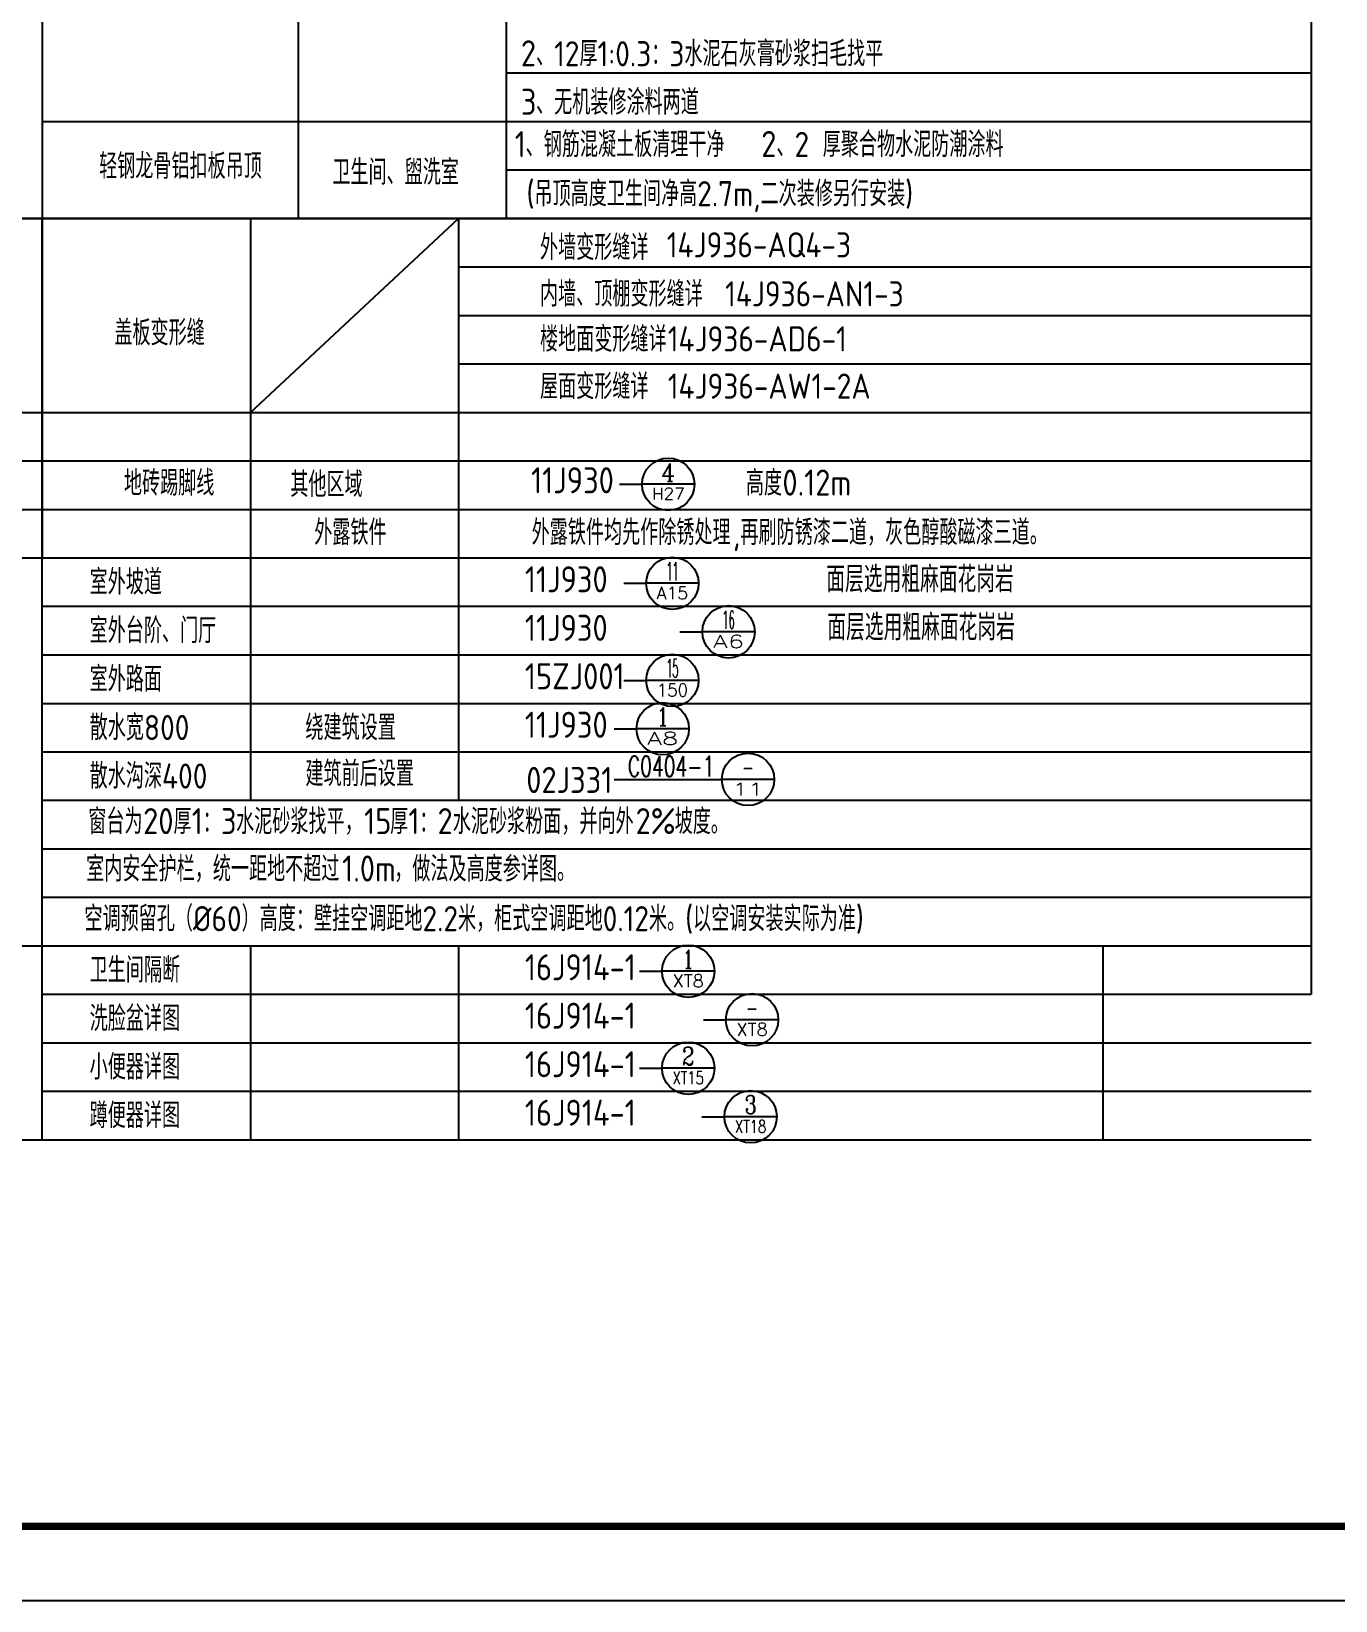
# Model space of a CAD drawing. Extents: x -695846 to 822170, y -413475 to 397179.
# Drawn here: x -315592 to -298062, y -318145 to -297054 of the extents above; entities that cross this region are included whole.
import ezdxf
from ezdxf.enums import TextEntityAlignment as Align

# ---------------------------------------------------------------- set-up
doc = ezdxf.new("R2010")
doc.units = 0
doc.header["$LTSCALE"] = 1000
doc.header["$MEASUREMENT"] = 0
for name, color, linetype in [('AXIS', 3, 'Continuous'), ('DIM_IDEN', 3, 'Continuous'), ('PUB_TEXT', 7, 'Continuous'), ('T-图框-175', 175, 'Continuous')]:
    doc.layers.add(name, color=color, linetype=linetype)
doc.styles.add('_HZTXT', font='txt.shx', dxfattribs={"width": 0.8, "bigfont": 'HZTXT.shx'})
doc.styles.add('_TCH_LABEL', font='COMPLEX', dxfattribs={"bigfont": 'GBCBIG'})
doc.styles.get("Standard").update_dxf_attribs({"font": 'gbenor.shx', "bigfont": 'gbcbig.shx'})

msp = doc.modelspace()

# ---------------------------------------------------------------- linework, layer by layer
at = {"linetype": 'Continuous'}
for p, q in [((-315446, -278713), (-315446, -304129)), ((-309210, -278713), (-309210, -299568))]:
    msp.add_line(p, q, dxfattribs=at)
for points in [[(-312008, -278713), (-312008, -299568)], [(-298393, -278713), (-298393, -309995)], [(-309210, -297612), (-298393, -297612)], [(-315446, -298264), (-298393, -298264)], [(-309210, -298264), (-298393, -298264)], [(-309210, -298916), (-298393, -298916)], [(-309210, -298916), (-298393, -298916)], [(-317653, -299568), (-298393, -299568)], [(-317653, -299568), (-298393, -299568)], [(-315447, -311950), (-315447, -299568)], [(-312649, -299568), (-312649, -307388)], [(-309852, -299568), (-309852, -307388)], [(-309852, -300219), (-298393, -300219)], [(-309852, -300871), (-298393, -300871)], [(-309852, -301523), (-298393, -301523)], [(-317653, -302174), (-298393, -302174)], [(-317653, -302174), (-298393, -302174)], [(-317653, -302826), (-298393, -302826)], [(-317653, -302826), (-298393, -302826)], [(-317653, -303478), (-298393, -303478)], [(-317653, -303478), (-298393, -303478)], [(-317653, -303478), (-298393, -303478)], [(-317653, -304129), (-298393, -304129)], [(-315446, -304781), (-298393, -304781)], [(-315446, -305433), (-298393, -305433)], [(-315446, -305433), (-298393, -305433)], [(-315446, -306085), (-298393, -306085)], [(-315446, -306085), (-298393, -306085)], [(-315446, -306736), (-298393, -306736)], [(-315446, -307388), (-298393, -307388)], [(-315446, -308040), (-298393, -308040)], [(-315447, -308691), (-298393, -308691)], [(-315447, -308691), (-298393, -308691)], [(-317653, -309343), (-298393, -309343)], [(-312649, -309343), (-312649, -311950)], [(-309852, -309343), (-309852, -311950)], [(-301193, -309343), (-301193, -311950)], [(-315446, -309995), (-298393, -309995)], [(-315446, -310646), (-298393, -310646)], [(-315446, -311298), (-298393, -311298)], [(-317653, -311950), (-298393, -311950)], [(-298393, -317145), (-298393, -317163)]]:
    msp.add_lwpolyline(points, dxfattribs=at)
at = {"linetype": 'Continuous', "const_width": 30}
msp.add_lwpolyline([(-317653, -299568), (-298393, -299568)], dxfattribs=at)
msp.add_lwpolyline([(-312649, -302174), (-309852, -299568)])
at = {"layer": 'DIM_IDEN'}
for p, q in [((-307686, -303141, 819), (-307384, -303141, 819)), ((-306680, -303141), (-307384, -303141)), ((-307631, -304472, 819), (-307329, -304472, 819)), ((-306625, -304472), (-307329, -304472)), ((-306876, -305124, 819), (-306574, -305124, 819)), ((-305870, -305124), (-306574, -305124)), ((-307631, -305776, 819), (-307329, -305776, 819)), ((-306625, -305776), (-307329, -305776)), ((-307761, -306427, 819), (-307459, -306427, 819)), ((-306755, -306427), (-307459, -306427)), ((-307761, -307107, 819), (-306312, -307107)), ((-305608, -307107), (-306312, -307107)), ((-307418, -309686, 819), (-307116, -309686, 819)), ((-306412, -309686), (-307116, -309686)), ((-306560, -310338, 819), (-306258, -310338, 819)), ((-305554, -310338), (-306258, -310338)), ((-307418, -310989, 819), (-307116, -310989, 819)), ((-306412, -310989), (-307116, -310989)), ((-306580, -311641, 819), (-306277, -311641, 819)), ((-305573, -311641), (-306277, -311641))]:
    msp.add_line(p, q, dxfattribs=at)
for centre in [(-307032, -303141), (-306977, -304472), (-306222, -305124), (-306977, -305776), (-307107, -306427), (-305960, -307107), (-306764, -309686), (-305906, -310338), (-306764, -310989), (-305925, -311641)]:
    msp.add_circle(centre, 352, dxfattribs=at)
at = {"layer": 'T-图框-175'}
msp.add_lwpolyline([(-343456, -318145), (-284056, -318145), (-284056, -276145), (-343456, -276145)], close=True, dxfattribs=at)
at = {"layer": 'T-图框-175', "const_width": 100}
msp.add_lwpolyline([(-340956, -317145), (-285056, -317145), (-285056, -277145), (-340956, -277145)], close=True, dxfattribs=at)

# ---------------------------------------------------------------- texts
at = {"layer": 'AXIS', "style": '_HZTXT', "width": 0.671253}
msp.add_text('C0404-1', height=275, dxfattribs=at).set_placement((-307576, -307069))
at = {"layer": 'PUB_TEXT', "color": 0}
for s, height, p in [('2', 350, (-309013, -297523)), ('、12厚1:0.3：3水泥石灰膏砂浆扫毛找平', 337.59, (-308809, -297523)), ('、无机装修涂料两道', 337.6, (-308809, -298174)), ('3', 350, (-309013, -298174)), ('1', 350, (-309095, -298744)), ('、钢筋混凝土板清理干净', 337.59, (-308949, -298744)), ('2', 350, (-305782, -298742)), ('、2 厚聚合物水泥防潮涂料', 337.59, (-305578, -298742)), ('轻钢龙骨铝扣板吊顶', 337.6, (-314682, -299035)), ('卫生间、盥洗室', 337.6, (-311547, -299116)), ('(吊顶高度卫生间净高2.7m,二次装修另行安装)', 337.59, (-308938, -299404)), ('外墙变形缝详', 337.6, (-308756, -300126)), ('14J936-AQ4-3', 337.59, (-307052, -300091)), ('内墙、顶棚变形缝详', 337.6, (-308756, -300752)), ('14J936-AN1-3', 337.59, (-306268, -300750)), ('盖板变形缝', 337.6, (-314477, -301273)), ('楼地面变形缝详', 337.6, (-308756, -301360)), ('14J936-AD6-1', 337.59, (-307039, -301355)), ('屋面变形缝详', 337.6, (-308756, -301995)), ('14J936-AW1-2A', 337.59, (-307039, -301990)), ('地砖踢脚线', 337.6, (-314348, -303293)), ('其他区域', 337.6, (-312112, -303312)), ('11J930', 350, (-308876, -303262)), ('高度', 337.6, (-305989, -303293)), ('0.12m', 350, (-305498, -303293)), ('外露铁件', 337.6, (-311790, -303957)), ('外露铁件均先作除锈处理', 337.59, (-308868, -303957)), ('再刷防锈漆二道，灰色醇酸磁漆三道。', 337.59, (-306062, -303957)), (',', 350, (-306164, -303957)), ('室外坡道', 337.6, (-314809, -304624)), ('11J930', 350, (-308959, -304593)), ('面层选用粗麻面花岗岩', 350, (-304908, -304593)), ('室外台阶、门厅', 337.6, (-314809, -305276)), ('11J930', 350, (-308959, -305245)), ('面层选用粗麻面花岗岩', 350, (-304894, -305239)), ('室外路面', 337.6, (-314809, -305928)), ('15ZJ001', 350, (-308959, -305896)), ('散水宽800', 337.6, (-314809, -306579)), ('绕建筑设置', 337.6, (-311909, -306580)), ('11J930', 350, (-308959, -306548)), ('散水沟深400', 337.6, (-314809, -307231)), ('建筑前后设置', 337.6, (-311909, -307200)), ('02J331', 350, (-308941, -307290)), ('窗台为', 337.6, (-314827, -307843)), ('20', 350, (-314090, -307843)), ('厚', 338, (-313682, -307843)), ('1', 350, (-313436, -307843)), ('3', 350, (-313044, -307843)), ('水泥砂浆找平，', 337.6, (-312840, -307843)), ('15', 350, (-311120, -307843)), ('厚', 338, (-310770, -307843)), ('1', 350, (-310524, -307843)), ('2', 350, (-310133, -307843)), ('水泥砂浆粉面，并向外', 337.6, (-309928, -307843)), ('2%', 350, (-307471, -307843)), ('坡度。', 337.6, (-306946, -307843)), ('：', 338, (-313290, -307843)), ('：', 338, (-310378, -307843)), ('室内安全护栏，统一距地不超过', 337.59, (-314855, -308480)), ('1.0m', 350, (-311415, -308480)), ('，做法及高度参详图。', 337.6, (-310715, -308480)), ('空调预留孔（%%C60）高度：壁挂空调距地2.2米，柜式空调距地0.12米。(以空调安装实际为准)', 337.59, (-314879, -309148)), ('卫生间隔断', 337.6, (-314809, -309838)), ('16J914-1', 350, (-308959, -309807)), ('洗脸盆详图', 337.6, (-314809, -310490)), ('16J914-1', 350, (-308959, -310458)), ('小便器详图', 337.6, (-314809, -311141)), ('16J914-1', 350, (-308959, -311110)), ('蹲便器详图', 337.6, (-314809, -311793)), ('16J914-1', 350, (-308959, -311762))]:
    msp.add_text(s, height=height, dxfattribs=at).set_placement(p)
at = {"layer": 'PUB_TEXT', "style": '_TCH_LABEL'}
for s, height, p, p2 in [('4', 242, (-307124, -303102), (-306940, -303102)), ('H27', 159.5, (-307252, -303347), (-306811, -303347)), ('2', 245, (-306846, -310950), (-306682, -310950)), ('3', 245, (-306007, -311602), (-305844, -311602))]:
    msp.add_text(s, height=height, dxfattribs=at).set_placement(p, p2, align=Align.FIT)
for s, height, width, p, p2 in [('11', 245, 0.583333, (-307058, -304433), (-306895, -304433)), ('A15', 170, 1.04, (-307187, -304687), (-306766, -304687)), ('16', 245, 0.482759, (-306304, -305085), (-306140, -305085)), ('A6', 170, 1.485714, (-306432, -305339), (-306011, -305339)), ('15', 245, 0.482759, (-307058, -305737), (-306895, -305737)), ('150', 170, 1.061224, (-307187, -305991), (-306766, -305991)), ('1', 245, 1.555556, (-307188, -306388), (-307025, -306388)), ('A8', 170, 1.485714, (-307317, -306642), (-306896, -306642)), ('-', 245, 0.777778, (-306042, -307068), (-305879, -307068)), ('11', 170, 2.166667, (-306171, -307322), (-305750, -307322)), ('1', 245, 1.555556, (-306846, -309647), (-306682, -309647)), ('XT8', 170, 0.981132, (-306975, -309901), (-306554, -309901)), ('-', 245, 0.777778, (-305988, -310299), (-305824, -310299)), ('XT8', 170, 0.981132, (-306117, -310552), (-305695, -310552)), ('XT15', 170, 0.764706, (-306975, -311204), (-306554, -311204)), ('XT18', 170, 0.764706, (-306136, -311856), (-305715, -311856))]:
    msp.add_text(s, height=height, dxfattribs=dict(at, width=width)).set_placement(p, p2, align=Align.FIT)

doc.saveas('drawing.dxf')
